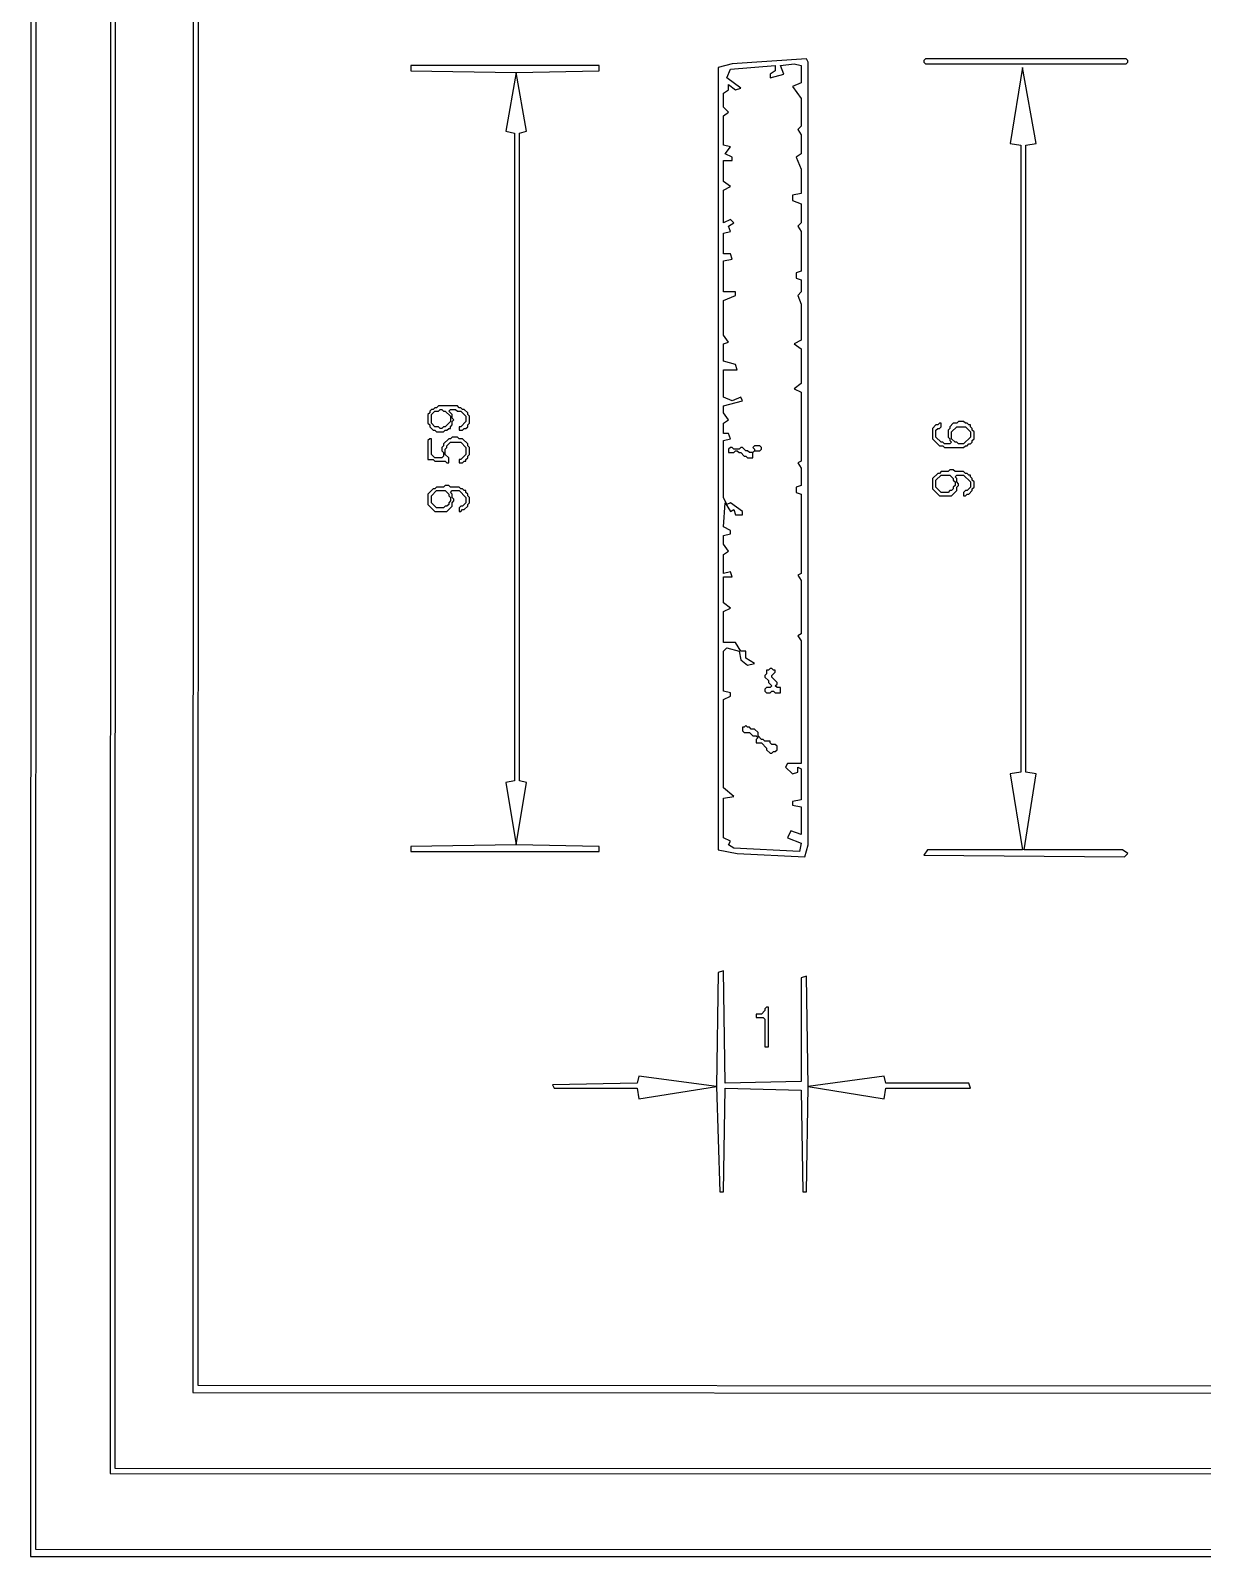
# Model space of a CAD drawing. Extents: x 17 to 323, y -435 to -5.
# Drawn here: x 16.9 to 84.7, y -434.9 to -346.6 of the extents above; entities that cross this region are included whole.
import ezdxf

# ---------------------------------------------------------------- set-up
doc = ezdxf.new("R2010")
doc.units = 0

msp = doc.modelspace()

# ---------------------------------------------------------------- linework, layer by layer
at = {"layer": 'CONTOURS'}
for p, q in [((17, -4.7), (16.9, -434.9)), ((17.2, -434.5), (17.3, -5)), ((21.6, -9.4), (21.5, -430.1)), ((21.8, -429.8), (21.9, -9.7)), ((26.4, -14.2), (26.3, -425.4)), ((26.6, -425), (26.7, -14.5)), ((38.9, -348.6), (38.9, -348.9)), ((49.8, -348.6), (38.9, -348.6)), ((38.9, -348.9), (45, -349)), ((45, -349), (49.8, -348.9)), ((49.8, -348.9), (49.8, -348.6)), ((57.5, -348.5), (56.7, -348.7)), ((56.7, -348.7), (56.7, -394)), ((57.2, -349.3), (57.4, -348.8)), ((57.4, -348.8), (60, -348.6)), ((61.8, -348.2), (57.5, -348.5)), ((60, -348.9), (59.7, -349.1)), ((60, -348.6), (60, -348.9)), ((60.3, -348.6), (61.1, -348.5)), ((60.5, -349.1), (60.3, -348.6)), ((61.1, -348.5), (61.5, -348.6)), ((61.5, -348.6), (61.5, -349.6)), ((61.9, -348.4), (61.8, -348.2)), ((61.9, -393.7), (61.9, -348.4)), ((68.7, -348.2), (68.6, -348.3)), ((68.6, -348.3), (68.6, -348.4)), ((68.6, -348.4), (68.7, -348.5)), ((80.3, -348.2), (68.7, -348.2)), ((68.7, -348.5), (80.3, -348.5)), ((74.3, -348.7), (73.6, -353.1)), ((75.1, -353.1), (74.3, -348.7)), ((80.4, -348.3), (80.3, -348.2)), ((80.3, -348.5), (80.4, -348.4)), ((80.4, -348.4), (80.4, -348.3)), ((45, -349), (44.4, -352.4)), ((45.6, -352.4), (45, -349)), ((58, -349.9), (57.2, -349.3)), ((57.3, -350), (57.3, -349.7)), ((57.3, -349.7), (57.7, -350)), ((59.7, -349.1), (59.7, -349.3)), ((59.7, -349.3), (60.5, -349.1)), ((61.5, -349.6), (61, -349.8)), ((61, -349.8), (61.5, -350.5)), ((57, -350.2), (57.3, -350)), ((57, -351), (57, -350.2)), ((57.7, -350), (58, -349.9)), ((61.5, -350.5), (61.5, -352.1)), ((57.3, -351.3), (57, -351)), ((57, -351.5), (57.3, -351.3)), ((57, -353.2), (57, -351.5)), ((44.4, -352.4), (44.9, -352.5)), ((45.2, -352.5), (45.6, -352.4)), ((61.5, -352.1), (61.3, -352.3)), ((61.3, -352.3), (61.5, -352.6)), ((44.9, -352.5), (44.9, -390)), ((45.2, -390), (45.2, -352.5)), ((57.4, -353.3), (57, -353.2)), ((57.1, -353.7), (57.4, -353.3)), ((61.5, -352.6), (61.5, -353.7)), ((73.6, -353.1), (74.2, -353.2)), ((74.2, -353.2), (74.2, -389.5)), ((74.5, -353.2), (75.1, -353.1)), ((74.5, -389.5), (74.5, -353.2)), ((57, -355.3), (57, -354.1)), ((57, -354.1), (57.5, -354.1)), ((57.5, -353.9), (57.1, -353.7)), ((57.5, -354.1), (57.5, -353.9)), ((61.5, -353.7), (61.2, -353.9)), ((61.2, -353.9), (61.5, -354.6)), ((61.5, -354.6), (61.5, -356)), ((57.4, -355.6), (57, -355.3)), ((57, -355.8), (57.4, -355.6)), ((57, -357.7), (57, -355.8)), ((61.5, -356), (61, -356.1)), ((61, -356.1), (61, -356.4)), ((61, -356.4), (61.5, -356.6)), ((61.5, -356.6), (61.5, -357.7)), ((57.4, -357.5), (57, -357.7)), ((57.3, -357.9), (57.6, -357.7)), ((57.6, -357.7), (57.4, -357.5)), ((61.5, -357.7), (61.3, -357.9)), ((57, -358.3), (57.4, -358.2)), ((57, -359.5), (57, -358.3)), ((57.4, -358.2), (57.3, -357.9)), ((61.3, -357.9), (61.5, -358.2)), ((61.5, -358.2), (61.5, -360.5)), ((57.4, -359.5), (57, -359.5)), ((57.5, -359.8), (57.4, -359.5)), ((57, -359.9), (57.5, -359.8)), ((57, -361.7), (57, -359.9)), ((61.5, -360.5), (61.2, -360.6)), ((61.2, -360.6), (61.2, -360.9)), ((61.2, -360.9), (61.5, -361)), ((61.5, -361), (61.5, -361.7)), ((57.7, -361.7), (57, -361.7)), ((57, -362.2), (57.7, -361.9)), ((57.7, -361.9), (57.7, -361.7)), ((61.5, -361.7), (61.3, -361.9)), ((61.3, -361.9), (61.5, -362.4)), ((57, -364.2), (57, -362.2)), ((61.5, -362.4), (61.5, -364.5)), ((57.3, -364.6), (57, -364.2)), ((57, -364.7), (57.3, -364.6)), ((57, -365.7), (57, -364.7)), ((61.5, -364.5), (61.1, -364.7)), ((61.1, -364.7), (61.5, -365)), ((57.7, -365.9), (57, -365.7)), ((61.5, -365), (61.5, -367)), ((57, -367.8), (57, -366.2)), ((57, -366.2), (57.8, -366.2)), ((57.8, -366.2), (57.7, -365.9)), ((61.5, -367), (61.1, -367.3)), ((61.1, -367.3), (61.5, -367.5)), ((40.5, -368.3), (40.4, -368.4)), ((41.6, -368.3), (40.5, -368.3)), ((41.7, -368.4), (41.6, -368.3)), ((57.5, -368), (57, -367.8)), ((57, -368.3), (58.1, -368)), ((57, -368.7), (57, -368.3)), ((58, -367.8), (57.5, -368)), ((58.1, -368), (58, -367.8)), ((61.5, -367.5), (61.5, -371.5)), ((40, -368.7), (39.9, -368.8)), ((39.9, -368.8), (39.9, -369.3)), ((40.1, -368.5), (40, -368.6)), ((40, -368.6), (40, -368.7)), ((40.2, -368.5), (40.1, -368.5)), ((40.1, -368.8), (40.3, -368.6)), ((40.1, -369.3), (40.1, -368.8)), ((40.3, -368.4), (40.2, -368.5)), ((40.4, -368.4), (40.3, -368.4)), ((40.3, -368.6), (40.5, -368.6)), ((40.5, -368.6), (40.6, -368.5)), ((40.6, -368.5), (40.7, -368.5)), ((40.7, -368.5), (40.8, -368.6)), ((40.8, -368.6), (40.9, -368.6)), ((40.9, -368.6), (41.2, -368.9)), ((41.2, -369.2), (40.9, -369.5)), ((41.1, -368.6), (41.2, -368.5)), ((41.3, -368.8), (41.1, -368.6)), ((41.2, -368.5), (41.5, -368.5)), ((41.2, -368.9), (41.2, -369.2)), ((41.3, -369), (41.3, -368.8)), ((41.4, -369.1), (41.3, -369)), ((41.3, -369.2), (41.4, -369.1)), ((41.3, -369.4), (41.3, -369.2)), ((41.5, -368.5), (41.6, -368.6)), ((41.6, -368.6), (41.8, -368.6)), ((41.8, -368.4), (41.7, -368.4)), ((41.9, -368.5), (41.8, -368.4)), ((41.8, -368.6), (42.1, -368.9)), ((42.1, -369.2), (41.8, -369.5)), ((42, -368.5), (41.9, -368.5)), ((42.2, -368.7), (42, -368.5)), ((42.1, -368.9), (42.1, -369.2)), ((42.2, -368.8), (42.2, -368.7)), ((42.3, -368.9), (42.2, -368.8)), ((42.3, -369.3), (42.3, -368.9)), ((57.3, -369.1), (57, -368.7)), ((57, -369.3), (57.3, -369.1)), ((70.6, -369.2), (70.5, -369.3)), ((70.9, -369.2), (70.6, -369.2)), ((71, -369.3), (70.9, -369.2)), ((39.9, -369.3), (40, -369.4)), ((40, -369.4), (40, -369.5)), ((40, -369.5), (40.2, -369.7)), ((40.3, -369.5), (40.1, -369.3)), ((40.2, -369.7), (40.3, -369.7)), ((40.5, -369.5), (40.3, -369.5)), ((40.3, -369.7), (40.4, -369.8)), ((40.4, -369.8), (40.8, -369.8)), ((40.6, -369.6), (40.5, -369.5)), ((40.7, -369.6), (40.6, -369.6)), ((40.8, -369.5), (40.7, -369.6)), ((40.9, -369.5), (40.8, -369.5)), ((40.8, -369.8), (40.9, -369.7)), ((40.9, -369.7), (41, -369.7)), ((41, -369.7), (41.1, -369.6)), ((41.1, -369.6), (41.2, -369.6)), ((41.2, -369.5), (41.3, -369.4)), ((41.2, -369.6), (41.2, -369.5)), ((41.3, -370.1), (41.2, -370.2)), ((41.6, -370.1), (41.3, -370.1)), ((41.7, -370.2), (41.6, -370.1)), ((41.8, -369.5), (41.7, -369.5)), ((41.7, -369.5), (41.7, -369.7)), ((41.7, -369.7), (41.9, -369.7)), ((41.9, -369.7), (42, -369.6)), ((42, -369.6), (42.1, -369.6)), ((42.1, -369.6), (42.2, -369.5)), ((42.2, -369.4), (42.3, -369.3)), ((42.2, -369.5), (42.2, -369.4)), ((57, -369.9), (57, -369.3)), ((57.3, -369.9), (57, -369.9)), ((57.4, -370.2), (57.3, -369.9)), ((69.3, -369.4), (69.1, -369.6)), ((69.1, -369.6), (69.1, -370.2)), ((69.4, -369.4), (69.3, -369.4)), ((69.3, -369.7), (69.4, -369.6)), ((69.3, -370.1), (69.3, -369.7)), ((69.6, -370.4), (69.3, -370.1)), ((69.5, -369.3), (69.4, -369.4)), ((69.4, -369.6), (69.5, -369.6)), ((69.6, -369.3), (69.5, -369.3)), ((69.5, -369.6), (69.6, -369.5)), ((69.6, -369.5), (69.6, -369.3)), ((70.1, -369.6), (70, -369.7)), ((70, -369.7), (70, -370.1)), ((70, -370.1), (70.1, -370.2)), ((70.3, -369.3), (70.1, -369.5)), ((70.1, -369.5), (70.1, -369.6)), ((70.2, -369.8), (70.5, -369.5)), ((70.2, -370.2), (70.2, -369.8)), ((70.5, -369.3), (70.3, -369.3)), ((70.5, -369.5), (71, -369.5)), ((71.3, -370.1), (70.9, -370.5)), ((71.1, -369.3), (71, -369.3)), ((71, -369.5), (71.3, -369.8)), ((71.2, -369.4), (71.1, -369.3)), ((71.3, -369.4), (71.2, -369.4)), ((71.3, -369.5), (71.3, -369.4)), ((71.4, -369.6), (71.3, -369.5)), ((71.3, -369.8), (71.3, -370.1)), ((71.4, -369.7), (71.4, -369.6)), ((71.5, -369.8), (71.4, -369.7)), ((71.5, -370.2), (71.5, -369.8)), ((40, -370.2), (39.9, -370.3)), ((39.9, -370.3), (39.9, -371.4)), ((40.1, -370.2), (40, -370.2)), ((40.1, -371.1), (40.1, -370.2)), ((40.8, -370.6), (40.7, -370.7)), ((40.7, -370.7), (40.7, -370.9)), ((40.7, -370.9), (40.8, -371)), ((41.1, -370.2), (40.8, -370.5)), ((40.8, -370.5), (40.8, -370.6)), ((40.8, -371), (40.8, -371.2)), ((40.9, -370.8), (41, -370.7)), ((40.9, -371.1), (40.9, -370.8)), ((41, -370.6), (41.2, -370.4)), ((41, -370.7), (41, -370.6)), ((41.2, -370.2), (41.1, -370.2)), ((41.2, -370.4), (41.8, -370.4)), ((41.9, -370.2), (41.7, -370.2)), ((41.8, -370.4), (42.1, -370.7)), ((42.2, -370.5), (41.9, -370.2)), ((42.1, -370.7), (42.1, -371.1)), ((42.2, -370.6), (42.2, -370.5)), ((42.3, -370.7), (42.2, -370.6)), ((42.3, -371.1), (42.3, -370.7)), ((57, -370.3), (57.4, -370.2)), ((57, -373.6), (57, -370.3)), ((57.4, -370.7), (57.3, -370.8)), ((57.3, -370.8), (57.3, -371)), ((57.3, -371), (57.6, -371)), ((57.5, -370.7), (57.4, -370.7)), ((57.6, -370.8), (57.5, -370.7)), ((57.9, -370.8), (57.6, -370.8)), ((57.6, -371), (57.7, -370.9)), ((57.7, -370.9), (57.8, -370.9)), ((57.8, -370.9), (57.9, -371)), ((58, -370.7), (57.9, -370.8)), ((57.9, -371), (58, -371)), ((58.1, -370.7), (58, -370.7)), ((58, -371), (58.2, -371.2)), ((58.3, -370.9), (58.1, -370.7)), ((58.4, -370.9), (58.3, -370.9)), ((58.5, -371), (58.4, -370.9)), ((58.7, -371), (58.5, -371)), ((58.8, -370.6), (58.7, -370.7)), ((58.7, -370.7), (58.8, -370.8)), ((58.8, -370.9), (58.7, -371)), ((58.7, -371), (58.8, -370.9)), ((58.7, -371.3), (58.7, -371)), ((59.1, -370.6), (58.8, -370.6)), ((58.8, -370.8), (58.8, -370.9)), ((58.8, -370.9), (59.1, -370.9)), ((59.2, -370.7), (59.1, -370.6)), ((59.1, -370.9), (59.2, -370.8)), ((59.2, -370.8), (59.2, -370.7)), ((69.1, -370.2), (69.5, -370.6)), ((69.5, -370.6), (69.7, -370.6)), ((69.7, -370.4), (69.6, -370.4)), ((69.8, -370.5), (69.7, -370.4)), ((69.7, -370.6), (69.8, -370.7)), ((70.1, -370.5), (69.8, -370.5)), ((69.8, -370.7), (70.9, -370.7)), ((70.1, -370.2), (70.1, -370.3)), ((70.1, -370.3), (70.2, -370.4)), ((70.2, -370.4), (70.1, -370.5)), ((70.4, -370.4), (70.2, -370.2)), ((70.5, -370.4), (70.4, -370.4)), ((70.6, -370.5), (70.5, -370.4)), ((70.9, -370.5), (70.6, -370.5)), ((70.9, -370.7), (71, -370.6)), ((71, -370.6), (71.1, -370.6)), ((71.1, -370.6), (71.2, -370.5)), ((71.2, -370.5), (71.3, -370.5)), ((71.3, -370.5), (71.4, -370.4)), ((71.4, -370.3), (71.5, -370.2)), ((71.4, -370.4), (71.4, -370.3)), ((39.9, -371.4), (40.2, -371.4)), ((40.3, -371.3), (40.1, -371.1)), ((40.2, -371.4), (40.3, -371.5)), ((40.7, -371.3), (40.3, -371.3)), ((40.3, -371.5), (40.9, -371.5)), ((40.8, -371.2), (40.7, -371.3)), ((41.1, -371.3), (40.9, -371.1)), ((40.9, -371.5), (41, -371.6)), ((41, -371.6), (41.1, -371.6)), ((41.1, -371.6), (41.1, -371.3)), ((41.8, -371.4), (41.7, -371.4)), ((41.7, -371.4), (41.7, -371.6)), ((41.7, -371.6), (41.9, -371.6)), ((42.1, -371.1), (41.8, -371.4)), ((41.9, -371.6), (42, -371.5)), ((42, -371.5), (42.1, -371.5)), ((42.1, -371.4), (42.2, -371.3)), ((42.1, -371.5), (42.1, -371.4)), ((42.2, -371.2), (42.3, -371.1)), ((42.2, -371.3), (42.2, -371.2)), ((58.2, -371.2), (58.3, -371.2)), ((58.3, -371.2), (58.4, -371.3)), ((58.4, -371.3), (58.7, -371.3)), ((61.5, -371.5), (61.3, -371.6)), ((61.3, -371.6), (61.5, -371.9)), ((61.5, -371.9), (61.5, -372.9)), ((69.4, -372.2), (69.1, -372.5)), ((69.1, -372.5), (69.1, -373.1)), ((69.3, -372.6), (69.6, -372.3)), ((69.3, -373), (69.3, -372.6)), ((69.5, -372.2), (69.4, -372.2)), ((69.6, -372.1), (69.5, -372.2)), ((70, -372.1), (69.6, -372.1)), ((69.6, -372.3), (70.1, -372.3)), ((70.1, -372), (70, -372.1)), ((70.3, -372), (70.1, -372)), ((70.1, -372.3), (70.3, -372.5)), ((70.4, -372.1), (70.3, -372)), ((70.3, -372.5), (70.3, -372.6)), ((70.3, -372.6), (70.4, -372.7)), ((70.9, -372.1), (70.4, -372.1)), ((70.4, -372.4), (70.5, -372.3)), ((70.5, -372.5), (70.4, -372.4)), ((70.4, -372.7), (70.4, -372.9)), ((70.5, -372.3), (70.9, -372.3)), ((70.5, -372.7), (70.5, -372.5)), ((70.6, -372.8), (70.5, -372.7)), ((71, -372.2), (70.9, -372.1)), ((70.9, -372.3), (71.3, -372.7)), ((71.1, -372.2), (71, -372.2)), ((71.2, -372.3), (71.1, -372.2)), ((71.3, -372.3), (71.2, -372.3)), ((71.3, -372.4), (71.3, -372.3)), ((71.4, -372.5), (71.3, -372.4)), ((71.3, -372.7), (71.3, -373)), ((71.4, -372.6), (71.4, -372.5)), ((71.5, -372.7), (71.4, -372.6)), ((71.5, -373), (71.5, -372.7)), ((40.2, -373.1), (39.9, -373.4)), ((39.9, -373.4), (39.9, -374)), ((40.1, -373.5), (40.4, -373.2)), ((40.1, -373.9), (40.1, -373.5)), ((40.3, -373.1), (40.2, -373.1)), ((40.4, -373), (40.3, -373.1)), ((40.8, -373), (40.4, -373)), ((40.4, -373.2), (40.9, -373.2)), ((40.9, -372.9), (40.8, -373)), ((41.1, -372.9), (40.9, -372.9)), ((40.9, -373.2), (41.1, -373.4)), ((41.2, -373), (41.1, -372.9)), ((41.1, -373.4), (41.1, -373.5)), ((41.1, -373.5), (41.2, -373.6)), ((41.7, -373), (41.2, -373)), ((41.2, -373.3), (41.3, -373.2)), ((41.3, -373.4), (41.2, -373.3)), ((41.2, -373.6), (41.2, -373.8)), ((41.3, -373.2), (41.7, -373.2)), ((41.3, -373.6), (41.3, -373.4)), ((41.4, -373.7), (41.3, -373.6)), ((41.8, -373.1), (41.7, -373)), ((41.7, -373.2), (42.1, -373.6)), ((41.9, -373.1), (41.8, -373.1)), ((42, -373.2), (41.9, -373.1)), ((42.1, -373.2), (42, -373.2)), ((42.1, -373.3), (42.1, -373.2)), ((42.2, -373.4), (42.1, -373.3)), ((42.1, -373.6), (42.1, -373.9)), ((42.2, -373.5), (42.2, -373.4)), ((42.3, -373.6), (42.2, -373.5)), ((42.3, -373.9), (42.3, -373.6)), ((57.2, -374), (57, -373.6)), ((61.5, -372.9), (61.2, -373)), ((61.2, -373), (61.2, -373.3)), ((61.2, -373.3), (61.5, -373.4)), ((61.5, -373.4), (61.5, -378)), ((69.1, -373.1), (69.5, -373.5)), ((69.6, -373.3), (69.3, -373)), ((69.5, -373.5), (70.2, -373.5)), ((70, -373.3), (69.6, -373.3)), ((70.1, -373.2), (70, -373.3)), ((70.2, -373.2), (70.1, -373.2)), ((70.3, -373.1), (70.2, -373.2)), ((70.2, -373.5), (70.5, -373.2)), ((70.4, -372.9), (70.3, -373)), ((70.3, -373), (70.3, -373.1)), ((70.5, -373), (70.6, -372.9)), ((70.5, -373.2), (70.5, -373)), ((70.6, -372.9), (70.6, -372.8)), ((71, -373.2), (70.9, -373.3)), ((70.9, -373.3), (70.9, -373.5)), ((70.9, -373.5), (71, -373.5)), ((71.1, -373.2), (71, -373.2)), ((71, -373.5), (71.1, -373.4)), ((71.3, -373), (71.1, -373.2)), ((71.1, -373.4), (71.2, -373.4)), ((71.2, -373.4), (71.4, -373.2)), ((71.4, -373.1), (71.5, -373)), ((71.4, -373.2), (71.4, -373.1)), ((39.9, -374), (40.3, -374.4)), ((40.4, -374.2), (40.1, -373.9)), ((40.3, -374.4), (41, -374.4)), ((40.8, -374.2), (40.4, -374.2)), ((40.9, -374.1), (40.8, -374.2)), ((41, -374.1), (40.9, -374.1)), ((41.1, -374), (41, -374.1)), ((41, -374.4), (41.3, -374.1)), ((41.2, -373.8), (41.1, -373.9)), ((41.1, -373.9), (41.1, -374)), ((41.3, -373.9), (41.4, -373.8)), ((41.3, -374.1), (41.3, -373.9)), ((41.4, -373.8), (41.4, -373.7)), ((41.8, -374.1), (41.7, -374.2)), ((41.7, -374.2), (41.7, -374.4)), ((41.7, -374.4), (41.8, -374.4)), ((41.9, -374.1), (41.8, -374.1)), ((41.8, -374.4), (41.9, -374.3)), ((42.1, -373.9), (41.9, -374.1)), ((41.9, -374.3), (42, -374.3)), ((42, -374.3), (42.2, -374.1)), ((42.2, -374), (42.3, -373.9)), ((42.2, -374.1), (42.2, -374)), ((57, -375.3), (57.1, -373.9)), ((57.1, -373.9), (57.4, -374.4)), ((57.4, -373.9), (57.2, -374)), ((58.1, -374.4), (57.4, -373.9)), ((57.4, -374.4), (57.6, -374.3)), ((57.6, -374.3), (57.7, -374.6)), ((58.1, -374.6), (58.1, -374.4)), ((57.4, -375.5), (57, -375.3)), ((57.7, -374.6), (58.1, -374.6)), ((57, -375.8), (57.4, -375.7)), ((57, -376.3), (57, -375.8)), ((57.3, -376.7), (57, -376.3)), ((57.4, -375.7), (57.4, -375.5)), ((57, -376.9), (57.3, -376.7)), ((57, -378), (57, -376.9)), ((57.4, -377.9), (57, -378)), ((57.5, -378.2), (57.4, -377.9)), ((61.5, -378), (61.3, -378.1)), ((57, -379.7), (57, -378.2)), ((57, -378.2), (57.5, -378.2)), ((61.3, -378.1), (61.5, -378.4)), ((61.5, -378.4), (61.5, -381.5)), ((57.4, -380), (57, -379.7)), ((57, -380.2), (57.4, -380)), ((57, -382), (57, -380.2)), ((61.5, -381.5), (61.3, -381.6)), ((61.3, -381.6), (61.5, -381.9)), ((57.7, -382), (57, -382)), ((57, -382.5), (57.2, -382.3)), ((57.2, -382.3), (57.9, -382.5)), ((58, -382.5), (57.7, -382)), ((61.5, -381.9), (61.5, -389)), ((57, -384.8), (57, -382.5)), ((57.9, -382.5), (58, -383)), ((58.3, -382.5), (58, -382.5)), ((58, -383), (58.4, -383.3)), ((58.3, -382.9), (58.3, -382.5)), ((58.8, -383.2), (58.3, -382.9)), ((58.4, -383.3), (58.8, -383.2)), ((59.5, -383.8), (59.4, -383.9)), ((59.4, -383.9), (59.4, -384)), ((59.4, -384), (59.6, -384.2)), ((59.5, -383.6), (59.5, -383.8)), ((59.6, -383.6), (59.5, -383.6)), ((59.7, -383.5), (59.6, -383.6)), ((59.6, -384.2), (59.6, -384.3)), ((59.8, -383.5), (59.7, -383.5)), ((59.9, -383.6), (59.8, -383.5)), ((59.8, -383.9), (60, -383.7)), ((59.8, -384), (59.8, -383.9)), ((60.1, -384.3), (59.8, -384)), ((60, -383.6), (59.9, -383.6)), ((60, -383.7), (60, -383.6)), ((57.4, -384.9), (57, -384.8)), ((57, -385.3), (57.4, -385.1)), ((57.4, -385.1), (57.4, -384.9)), ((59.5, -384.6), (59.4, -384.7)), ((59.4, -384.7), (59.4, -384.8)), ((59.4, -384.8), (59.5, -384.9)), ((59.7, -384.6), (59.5, -384.6)), ((59.5, -384.9), (59.7, -384.9)), ((59.6, -384.3), (59.8, -384.5)), ((59.8, -384.5), (59.7, -384.6)), ((59.7, -384.9), (59.8, -384.8)), ((59.8, -384.8), (59.9, -384.8)), ((59.9, -384.8), (60, -384.9)), ((60, -384.5), (60.1, -384.4)), ((60.1, -384.6), (60, -384.5)), ((60, -384.9), (60.3, -384.9)), ((60.1, -384.4), (60.1, -384.3)), ((60.3, -384.6), (60.1, -384.6)), ((60.3, -384.9), (60.3, -384.6)), ((57, -390.4), (57, -385.3)), ((58.1, -386.9), (58.1, -387.1)), ((58.2, -386.9), (58.1, -386.9)), ((58.3, -386.8), (58.2, -386.9)), ((58.4, -386.9), (58.3, -386.8)), ((58.5, -386.9), (58.4, -386.9)), ((58.6, -387), (58.5, -386.9)), ((58.1, -387.1), (58.2, -387.2)), ((58.2, -387.2), (58.5, -387.2)), ((58.5, -387.2), (58.7, -387.4)), ((58.8, -387), (58.6, -387)), ((58.7, -387.4), (58.9, -387.4)), ((59, -387.2), (58.8, -387)), ((58.9, -387.4), (59, -387.5)), ((59, -387.5), (58.9, -387.6)), ((58.9, -387.6), (58.9, -387.8)), ((59, -387.4), (59, -387.2)), ((59.2, -387.6), (59, -387.4)), ((59.3, -387.6), (59.2, -387.6)), ((59.4, -387.7), (59.3, -387.6)), ((59.7, -387.7), (59.4, -387.7)), ((59.7, -387.8), (59.7, -387.7)), ((58.9, -387.8), (59.2, -387.8)), ((59.2, -387.8), (59.5, -388.1)), ((59.5, -388.1), (59.5, -388.2)), ((59.5, -388.2), (59.7, -388.4)), ((59.8, -387.9), (59.7, -387.8)), ((59.7, -388.4), (59.8, -388.4)), ((60, -387.9), (59.8, -387.9)), ((59.8, -388.4), (59.9, -388.3)), ((59.9, -388.3), (60, -388.3)), ((60.1, -388), (60, -387.9)), ((60, -388.3), (60.1, -388.2)), ((60.1, -388.2), (60.1, -388)), ((60.7, -389), (60.6, -389.2)), ((60.6, -389.2), (61, -389.6)), ((61.5, -389), (60.7, -389)), ((61, -389.6), (61.3, -389.5)), ((61.3, -389.5), (61.3, -389.2)), ((61.3, -389.2), (61.5, -389.3)), ((61.5, -389.3), (61.5, -391.1)), ((74.2, -389.5), (73.6, -389.6)), ((75.1, -389.6), (74.5, -389.5)), ((44.9, -390), (44.4, -390.1)), ((44.4, -390.1), (45, -393.7)), ((45, -393.7), (45.6, -390.1)), ((45.6, -390.1), (45.2, -390)), ((57.6, -390.9), (57, -390.4)), ((73.6, -389.6), (74.3, -394)), ((74.4, -394), (75.1, -389.6)), ((57, -391), (57.6, -390.9)), ((57, -393.3), (57, -391)), ((61.5, -391.1), (61, -391.2)), ((61, -391.2), (61, -391.4)), ((61, -391.4), (61.5, -391.5)), ((61.5, -391.5), (61.5, -393.1)), ((60.9, -392.9), (60.7, -393.3)), ((61.5, -393.1), (60.9, -392.9)), ((45, -393.7), (38.9, -393.8)), ((38.9, -393.8), (38.9, -394.1)), ((49.8, -393.8), (45, -393.7)), ((49.8, -394.1), (49.8, -393.8)), ((57.4, -393.5), (57, -393.3)), ((57.3, -393.7), (57.4, -393.5)), ((57.6, -393.9), (57.3, -393.7)), ((61.4, -394.1), (57.6, -393.9)), ((60.7, -393.3), (61.5, -393.6)), ((61.5, -393.6), (61.4, -394.1)), ((61.7, -394.4), (61.9, -393.7)), ((38.9, -394.1), (49.8, -394.1)), ((56.7, -394), (57.8, -394.2)), ((57.8, -394.2), (61.7, -394.4)), ((68.8, -394), (68.6, -394.3)), ((68.6, -394.3), (80.2, -394.4)), ((74.3, -394), (68.8, -394)), ((80.1, -394), (74.4, -394)), ((80.4, -394.2), (80.1, -394)), ((80.2, -394.4), (80.4, -394.2)), ((57, -401), (56.7, -401.1)), ((57.1, -407.5), (57, -401)), ((56.7, -401.1), (56.6, -407.7)), ((61.8, -401.3), (61.5, -401.4)), ((61.5, -401.4), (61.5, -407.4)), ((61.9, -407.7), (61.8, -401.3)), ((59.2, -403.5), (58.9, -403.5)), ((58.9, -403.5), (58.9, -403.7)), ((59.4, -403.3), (59.2, -403.5)), ((59.5, -403.1), (59.4, -403.2)), ((59.4, -403.2), (59.4, -403.3)), ((59.6, -403.1), (59.5, -403.1)), ((59.6, -405.4), (59.6, -403.1)), ((58.9, -403.7), (59.3, -403.7)), ((59.3, -403.7), (59.4, -403.8)), ((59.4, -403.8), (59.4, -405.4)), ((59.4, -405.4), (59.6, -405.4)), ((52.1, -407.1), (52, -407.5)), ((56.6, -407.7), (52.1, -407.1)), ((66.3, -407.1), (61.9, -407.7)), ((66.4, -407.5), (66.3, -407.1)), ((52, -407.5), (47.1, -407.6)), ((47.1, -407.6), (47.2, -407.8)), ((47.2, -407.8), (52, -407.8)), ((52, -407.8), (52.1, -408.4)), ((52.1, -408.4), (56.6, -407.7)), ((56.6, -407.7), (56.8, -413.8)), ((57, -413.8), (57.1, -407.8)), ((61.5, -407.4), (57.1, -407.5)), ((57.1, -407.8), (61.5, -407.9)), ((61.5, -407.9), (61.6, -413.8)), ((61.8, -413.8), (61.9, -407.7)), ((61.9, -407.7), (66.3, -408.4)), ((66.3, -408.4), (66.4, -407.8)), ((71.2, -407.5), (66.4, -407.5)), ((66.4, -407.8), (71.3, -407.8)), ((71.3, -407.8), (71.2, -407.5)), ((56.8, -413.8), (57, -413.8)), ((61.6, -413.8), (61.8, -413.8)), ((26.3, -425.4), (313.2, -425.6)), ((206, -425.1), (26.6, -425)), ((21.5, -430.1), (318.1, -430.2)), ((317.7, -429.9), (21.8, -429.8)), ((322.4, -434.6), (17.2, -434.5)), ((16.9, -434.9), (322.7, -434.9))]:
    msp.add_line(p, q, dxfattribs=at)

doc.saveas('drawing.dxf')
